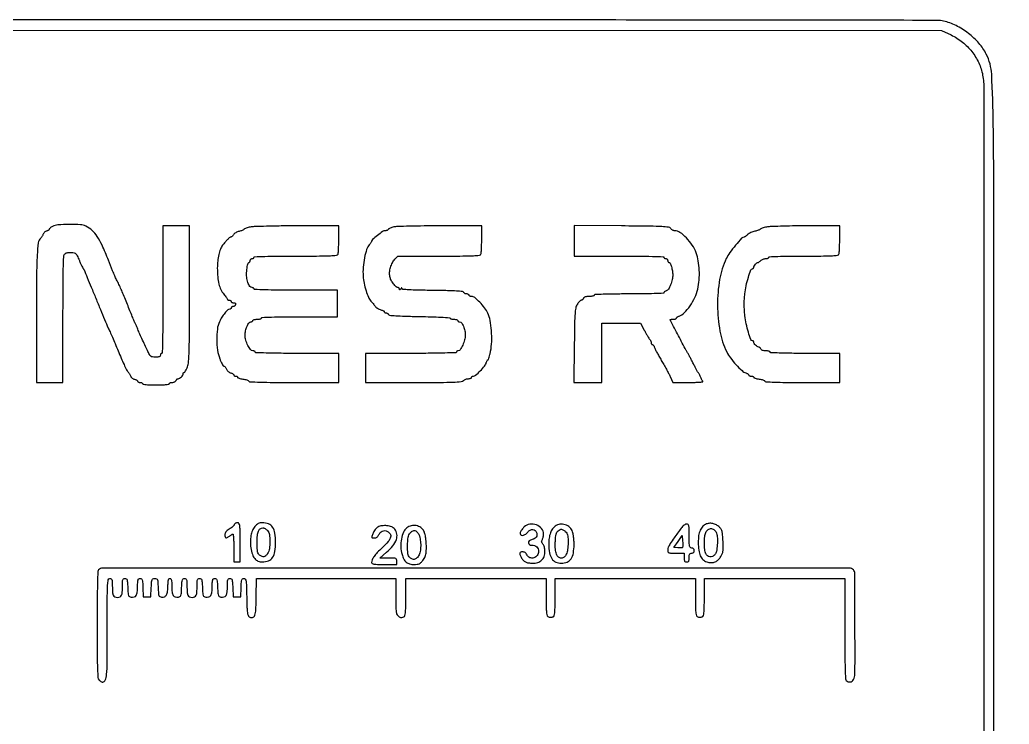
# Model space of a CAD drawing. Extents: x 56 to 1133, y 13 to 780.
# Drawn here: x 1067 to 1133.1, y 732.5 to 779.7 of the extents above; entities that cross this region are included whole.
import ezdxf

# ---------------------------------------------------------------- set-up
doc = ezdxf.new("R2010")
doc.units = 0
doc.header["$MEASUREMENT"] = 0

msp = doc.modelspace()

# ---------------------------------------------------------------- linework, layer by layer
for points in [[(1017.40694, 575.895877, -0.000001), (1070.584681, 576.252606, -0.000002), (1122.697079, 576.601864, -0.000762)], [(949.508039, 401.901185, -0.000001), (949.529232, 360.757398, -0.000095)], [(949.909968, 360.762414, -0.000001), (949.931161, 401.901185, -0.259795)], [(529.032925, 286.436984, -0.000002), (529.83462, 265.012438, -0.000004), (530.769888, 240.009811, -0.000003), (531.839084, 211.4154, 0.000001), (532.991169, 180.601107, 0.000001), (534.178651, 148.843697, 0.000001), (535.23949, 120.47627, 0.000003), (535.941746, 101.701946, 0.000115)], [(1130.14234, 577.288816, 0.000001), (1112.945079, 577.188951, 0.000111)], [(982.119406, 692.959489, 0.000005), (1054.580027, 692.958571, 0.000005), (1127.038215, 692.959144, 0.035582), (1128.2679, 693.046787, 0.062828), (1129.467271, 693.375854, 0.072262), (1130.486125, 693.983184, 0.071483), (1131.298348, 694.861613, 0.059675), (1131.890515, 695.987143), (1132.0749, 696.4695), (1132.096671, 736.043582, 0.000084), (1132.108079, 765.822977, 0.003066), (1132.067756, 772.638781, 0.010209), (1131.957973, 776.019273, 0.104209), (1131.598797, 777.366466, 0.063595), (1131.105674, 778.09468, 0.047595), (1130.39826, 778.758241, 0.047391), (1129.574075, 779.279099, 0.061275), (1128.7332, 779.582697, 0.055786), (1128.344614, 779.62665, 0.000013), (1110.344032, 779.647327, 0.00022), (1087.762707, 779.662731, 0.000072), (1054.539, 779.665964, 0.000045), (1012.645805, 779.660199, 0.000367)], [(709.138363, 517.551959, 0.000072), (709.121796, 442.82444, 0.000019), (709.1172, 324.090018, -0.000009), (709.114218, 161.564965, -0.000147)], [(709.450724, 554.916273, 0.000002), (709.414274, 575.305401, 0.198447)], [(528.70788, 577.073614, 0.000003), (528.686579, 549.005158, 0.000159)], [(1130.319428, 549.297508, 0.000003), (1130.298148, 577.178284, 0.310328)], [(999.895262, 130.411957, -0.000016), (999.889323, 214.686923, -0.00001), (999.8874, 314.7966)], [(977.723738, 697.380759, -0.000011), (977.722823, 736.358283, -0.000011), (977.723684, 775.335814, -0.056695)], [(1016.87865, 778.973761, -0.000057), (1054.7505, 778.970064), (1128.6063, 778.9545), (1129.2408, 778.650181, -0.057257), (1129.999343, 778.17292, -0.057187), (1130.630232, 777.535892, -0.058038), (1131.092754, 776.782111, -0.062558), (1131.355353, 775.960803, -0.046146), (1131.442712, 775.016829, -0.000014), (1131.443689, 736.357733, -0.000014), (1131.442532, 697.691612, -0.046875), (1131.355153, 696.762187, -0.066367), (1131.039835, 695.810558, -0.066602), (1130.486487, 694.976033, -0.066337), (1129.730948, 694.313639, -0.064952), (1128.823079, 693.866547), (1128.2679, 693.6777), (1055.1312, 693.652906, -0.000069), (1021.112034, 693.6461, -0.000238)], [(949.534419, 437.103757, -0.000003), (949.50785, 417.314747, -0.198562)], [(949.93135, 417.399347, -0.000003), (949.904781, 437.177782, -0.000198)]]:
    msp.add_lwpolyline(points, format="xyb")
for points in [[(1069.15365, 765.835411, 0.022271), (1069.064558, 765.781811, 0.029905), (1068.989341, 765.725113, 0.030312), (1068.934844, 765.672656, 0.188139), (1068.921, 765.637165, -0.185727), (1068.909164, 765.606399, -0.058424), (1068.871423, 765.573328, -0.049251), (1068.816828, 765.54319, -0.037569), (1068.752227, 765.520999, 0.067614), (1068.683278, 765.492593, 0.048781), (1068.615658, 765.443979, 0.049158), (1068.559368, 765.38377, 0.07296), (1068.524311, 765.320782, -0.029271), (1068.494156, 765.253391, -0.019477), (1068.452223, 765.179847, -0.019633), (1068.405777, 765.111432, -0.03587), (1068.361958, 765.060182, 0.163236), (1068.20208, 764.733787, 0.01948), (1068.126412, 763.921641, 0.011776), (1068.084586, 762.546081, 0.001712), (1068.075, 759.746136), (1068.075, 755.3934), (1068.9633, 755.3934), (1069.8516, 755.3934), (1069.8516, 759.60723, -0.001063), (1069.856186, 761.764136, -0.005188), (1069.874047, 762.984977, -0.003936), (1069.900812, 763.798781, -0.148738), (1069.960724, 763.970297, -0.085584), (1070.030702, 764.037973, -0.08216), (1070.120267, 764.07948, -0.061928), (1070.239428, 764.097042, -0.026224), (1070.40122, 764.092217, -0.038077), (1070.602857, 764.060015, -0.136459), (1070.715907, 763.997412, -0.088671), (1070.806043, 763.870337, -0.010842), (1070.945232, 763.5573, 0.005495), (1071.030551, 763.359756, 0.00783), (1071.110978, 763.186382, 0.004739), (1071.181962, 763.042923, 0.10746), (1071.210869, 763.0074, -0.124712), (1071.242144, 762.966175, -0.000463), (1071.478437, 762.407211, -0.00238), (1071.74316, 761.770927, -0.001489), (1072.047319, 761.023605, 0.001493), (1072.355216, 760.267119, 0.002168), (1072.631845, 759.601456, 0.001087), (1072.870311, 759.038004, 0.036746), (1072.937021, 758.908605, -0.03369), (1072.999807, 758.788621, -0.002158), (1073.157721, 758.425724, -0.003151), (1073.341461, 757.990911, -0.00234), (1073.539139, 757.5084, 0.0054), (1073.73995, 757.02667, 0.007215), (1073.933184, 756.594173, 0.00523), (1074.103454, 756.237204, 0.071596), (1074.184238, 756.118736, -0.024847), (1074.244767, 756.045657, -0.019417), (1074.30323, 755.960792, -0.019802), (1074.351547, 755.877336, -0.044498), (1074.379764, 755.809897, 0.098516), (1074.412663, 755.750206, 0.052427), (1074.4737, 755.691502, 0.049305), (1074.551355, 755.642532, 0.054601), (1074.634532, 755.611699, -0.035227), (1074.714338, 755.585576, -0.047276), (1074.781762, 755.550368, -0.056003), (1074.828575, 755.51192, -0.19525), (1074.843, 755.476388, 0.194105), (1074.855787, 755.444691, 0.087199), (1074.892702, 755.417778, 0.067056), (1074.947442, 755.399511, 0.047078), (1075.0122, 755.3934, -0.048028), (1075.076954, 755.387166, -0.068025), (1075.131698, 755.368549, -0.088204), (1075.168585, 755.341107, -0.191087), (1075.1814, 755.3088, 0.373418), (1075.212915, 755.272486, 0.011579), (1075.424625, 755.247364, 0.016146), (1075.705706, 755.229728, 0.007593), (1076.0697, 755.2242, 0.007593), (1076.433694, 755.229728, 0.016146), (1076.714775, 755.247364, 0.011579), (1076.926485, 755.272486, 0.373418), (1076.958, 755.3088, -0.219522), (1076.972934, 755.341175, -0.077805), (1077.017469, 755.368549, -0.059158), (1077.082931, 755.387206, -0.039889), (1077.160449, 755.3934, 0.058092), (1077.241491, 755.402848, 0.059009), (1077.317733, 755.430677, 0.065064), (1077.378031, 755.471736, 0.119725), (1077.411594, 755.5203, -0.05935), (1077.437164, 755.568825, -0.059556), (1077.473392, 755.609923, -0.065379), (1077.514291, 755.637829, -0.117582), (1077.553588, 755.6472, 0.14555), (1077.650977, 755.676163, 0.050864), (1077.765829, 755.768998, 0.050856), (1077.859449, 755.882952, 0.14759), (1077.8886, 755.979557, -0.07918), (1077.894118, 756.014182, -0.090912), (1077.910075, 756.043574, -0.100773), (1077.933825, 756.063224, -0.123205), (1077.961706, 756.0702, 0.24363), (1077.997419, 756.088699, 0.021652), (1078.053991, 756.176649, 0.02441), (1078.114873, 756.293736, 0.016471), (1078.173206, 756.432578, 0.073065), (1078.251668, 756.785205, 0.011219), (1078.288119, 757.504505, 0.006238), (1078.307364, 758.728507, 0.000811), (1078.3116, 761.339378), (1078.3116, 765.8838), (1077.4233, 765.8838), (1076.535, 765.8838), (1076.535, 761.6115, -0.001334), (1076.530031, 759.749116, -0.003616), (1076.513431, 758.428425, -0.000722), (1076.491135, 757.379021, -0.407584), (1076.4504, 757.3392, 0.148195), (1076.418137, 757.329423, 0.098894), (1076.390651, 757.301923, 0.082425), (1076.372119, 757.260814, 0.064853), (1076.3658, 757.2123, -0.17478), (1076.344971, 757.154534, -0.129149), (1076.289287, 757.11463, -0.070428), (1076.189817, 757.091938, -0.020919), (1076.033622, 757.0854, -0.033991), (1075.830895, 757.099198, -0.138805), (1075.718893, 757.148111, -0.09859), (1075.629135, 757.25761, -0.012755), (1075.492843, 757.52955, -0.003036), (1075.319529, 757.904463, -0.002189), (1075.130564, 758.324709, -0.002208), (1074.954833, 758.724899, -0.004926), (1074.825511, 759.0312, 0.004906), (1074.786778, 759.122949, 0.003612), (1074.742143, 759.223848, 0.00365), (1074.69854, 759.318668, 0.008133), (1074.663667, 759.390022, -0.01892), (1074.616762, 759.491489, -0.001069), (1074.484233, 759.811135, -0.001639), (1074.328516, 760.192534, -0.001201), (1074.158133, 760.616722, 0.002186), (1073.983675, 761.048596, 0.00262), (1073.81553, 761.453586, 0.00225), (1073.670534, 761.793438, 0.017319), (1073.596415, 761.9499, -0.005636), (1073.434356, 762.272313, -0.011117), (1073.314271, 762.532603, -0.006668), (1073.172696, 762.870579, -0.000936), (1072.891064, 763.57268, 0.010676), (1072.465529, 764.576487, 0.040714), (1072.137535, 765.171644, 0.063239), (1071.802018, 765.5609, 0.063113), (1071.379648, 765.854246, 0.107344), (1071.023975, 765.951576, 0.015427), (1070.265835, 765.968554, 0.015439), (1069.508094, 765.938732, 0.107123)], [(1082.378535, 765.791779, 0.015777), (1082.231555, 765.758097, 0.020624), (1082.099771, 765.71761, 0.018683), (1081.994769, 765.676076, 0.148141), (1081.955535, 765.642477, -0.128089), (1081.919844, 765.609391, -0.024537), (1081.839376, 765.571146, -0.024699), (1081.738475, 765.53486, -0.020543), (1081.628116, 765.50612, 0.042224), (1081.51391, 765.471033, 0.036672), (1081.401439, 765.415899, 0.038395), (1081.306759, 765.350309, 0.082675), (1081.248215, 765.283992, -0.031115), (1081.204019, 765.222143, -0.036797), (1081.154707, 765.169868, -0.03993), (1081.1075, 765.13314, -0.146376), (1081.071601, 765.1224, 0.186265), (1081.004929, 765.09667, 0.013171), (1080.858064, 764.956253, 0.017662), (1080.692616, 764.777289, 0.013903), (1080.525975, 764.5725, 0.070857), (1080.378741, 764.311595, 0.036133), (1080.267274, 763.951326, 0.032067), (1080.19637, 763.522099, 0.024905), (1080.1728, 763.049202, 0.020902), (1080.197792, 762.451623, 0.04058), (1080.276077, 761.980634, 0.050425), (1080.412125, 761.603949, 0.06506), (1080.61267, 761.296035, -0.010467), (1080.703286, 761.185411, -0.014351), (1080.77978, 761.081953, -0.011038), (1080.838399, 760.99362, -0.141096), (1080.849402, 760.95585, 0.190754), (1080.859083, 760.931618, 0.087897), (1080.886819, 760.911038, 0.067879), (1080.92792, 760.897076, 0.048018), (1080.9765, 760.8924, -0.064853), (1081.025014, 760.886081, -0.082425), (1081.066123, 760.867549, -0.098894), (1081.093623, 760.840063, -0.148195), (1081.1034, 760.8078, 0.188615), (1081.116035, 760.775497, 0.089007), (1081.152323, 760.748051, 0.068824), (1081.20621, 760.729438, 0.048824), (1081.269945, 760.7232, -0.051069), (1081.341653, 760.715857, -0.155809), (1081.383771, 760.692119, -0.195231), (1081.39885, 760.652398, -0.086117), (1081.387794, 760.5963, -0.074185), (1081.36037, 760.547788, -0.064359), (1081.318784, 760.506677, -0.06686), (1081.26994, 760.478867, -0.096313), (1081.221249, 760.4694, 0.070083), (1081.176209, 760.463056, 0.085896), (1081.138018, 760.444549, 0.100138), (1081.112484, 760.417061, 0.138107), (1081.1034, 760.3848, -0.121054), (1081.095472, 760.352534, -0.10073), (1081.073127, 760.325051, -0.091612), (1081.039707, 760.306591, -0.080657), (1081.000343, 760.3002, 0.192264), (1080.865611, 760.246403, 0.032683), (1080.674303, 760.039255, 0.03311), (1080.479143, 759.762466, 0.030296), (1080.315763, 759.4542, 0.075814), (1080.174463, 758.954253, 0.033095), (1080.134436, 758.264202, 0.033006), (1080.187287, 757.553375, 0.056868), (1080.336118, 756.97965, 0.013457), (1080.413691, 756.793241, 0.02041), (1080.491954, 756.636095, 0.015947), (1080.563541, 756.515242, 0.256441), (1080.603692, 756.4932, -0.175951), (1080.64084, 756.47971, -0.042793), (1080.687865, 756.432983, -0.038678), (1080.735775, 756.366683, -0.030232), (1080.777428, 756.288207, 0.062056), (1080.827974, 756.206038, 0.045173), (1080.902403, 756.12862, 0.045773), (1080.987957, 756.067114, 0.071604), (1081.071715, 756.032795, -0.036565), (1081.148613, 756.007397, -0.048568), (1081.21359, 755.972809, -0.057709), (1081.25858, 755.934798, -0.190763), (1081.2726, 755.899388, 0.150892), (1081.282374, 755.867739, 0.098464), (1081.309877, 755.840778, 0.081496), (1081.350982, 755.822593, 0.063559), (1081.3995, 755.8164, -0.055946), (1081.448041, 755.810952, -0.075442), (1081.489123, 755.794821, -0.094745), (1081.516672, 755.770965, -0.16862), (1081.5264, 755.742939, 0.28924), (1081.546168, 755.711626, 0.029333), (1081.631483, 755.676963, 0.02954), (1081.74704, 755.645204, 0.018956), (1081.884131, 755.621497, -0.02203), (1082.023325, 755.596543, -0.030152), (1082.145596, 755.561155, -0.03054), (1082.239085, 755.52129, -0.198786), (1082.271881, 755.483457, 0.312436), (1082.331355, 755.438862, 0.001998), (1083.026437, 755.415398, 0.005603), (1083.944741, 755.398366, 0.001835), (1085.29815, 755.3934), (1088.2944, 755.3934), (1088.2944, 756.3663), (1088.2944, 757.3392), (1085.5026, 757.3392, -0.002092), (1084.295973, 757.344248, -0.005482), (1083.4299, 757.360991, -0.001614), (1082.749344, 757.383812, -0.403491), (1082.7108, 757.4238, 0.183982), (1082.6985, 757.456095, 0.090461), (1082.663314, 757.483549, 0.070333), (1082.611004, 757.502154, 0.050362), (1082.549147, 757.5084, -0.235006), (1082.387051, 757.589041, -0.04738), (1082.212931, 757.87124, -0.047042), (1082.078835, 758.223082, -0.067632), (1082.034, 758.553028, -0.051974), (1082.065496, 758.855209, -0.047017), (1082.158859, 759.15525, -0.049828), (1082.284123, 759.387178, -0.248964), (1082.410383, 759.4542, 0.062619), (1082.460555, 759.460508, 0.080804), (1082.503055, 759.479051, 0.098118), (1082.531497, 759.506536, 0.152903), (1082.5416, 759.5388, -0.277684), (1082.561235, 759.57143, -0.052312), (1082.628579, 759.598549, -0.042582), (1082.724242, 759.617263, -0.027026), (1082.8377, 759.6234, 0.027026), (1082.951158, 759.629537, 0.042582), (1083.046821, 759.648251, 0.052312), (1083.114165, 759.67537, 0.277684), (1083.1338, 759.708, -0.402248), (1083.171982, 759.747781, -0.001926), (1083.78945, 759.770745, -0.006014), (1084.577577, 759.78753, -0.002317), (1085.6718, 759.7926), (1088.2098, 759.7926), (1088.2098, 760.6809), (1088.2098, 761.5692), (1085.418, 761.5692, -0.002092), (1084.211373, 761.574248, -0.005482), (1083.3453, 761.590991, -0.001614), (1082.664744, 761.613812, -0.403491), (1082.6262, 761.6538, 0.133251), (1082.617447, 761.686062, 0.100514), (1082.592836, 761.713549, 0.087554), (1082.556023, 761.732043, 0.072849), (1082.512622, 761.7384, -0.241463), (1082.350299, 761.821643, -0.073334), (1082.219493, 762.074948, -0.057493), (1082.140827, 762.434475, -0.043217), (1082.135085, 762.839644, -0.015999), (1082.157334, 763.052393, -0.025219), (1082.191391, 763.23276, -0.023711), (1082.231583, 763.370218, -0.233396), (1082.273227, 763.411442, 0.098489), (1082.311134, 763.433051, 0.070361), (1082.343268, 763.469995, 0.067641), (1082.364973, 763.516065, 0.076454), (1082.3724, 763.56435, -0.105033), (1082.382113, 763.61008, -0.099164), (1082.409677, 763.648994, -0.096425), (1082.450859, 763.675077, -0.09335), (1082.4993, 763.6842, 0.064853), (1082.547814, 763.690519, 0.082425), (1082.588923, 763.709051, 0.098894), (1082.616423, 763.736537, 0.148195), (1082.6262, 763.7688, -0.403451), (1082.664733, 763.808781, -0.001623), (1083.343037, 763.831607, -0.005499), (1084.206331, 763.848352, -0.002099), (1085.408949, 763.8534, 0.001221), (1087.015728, 763.857325, 0.010575), (1087.731277, 763.875957, 0.016131), (1088.141343, 763.908603, 0.280176), (1088.243049, 763.987219, 0.073925), (1088.263328, 764.078408, 0.005177), (1088.279316, 764.340635, 0.007245), (1088.290656, 764.655072, 0.00539), (1088.2944, 765.002419), (1088.2944, 765.8838), (1085.52375, 765.874531, 0.002416), (1084.435143, 765.865629, 0.003324), (1083.45695, 765.846399, 0.002129), (1082.635662, 765.82129, 0.039746)], [(1091.977982, 765.799917, 0.023815), (1091.847421, 765.76829, 0.031268), (1091.732139, 765.726497, 0.032341), (1091.644133, 765.681241, 0.179238), (1091.611382, 765.640446, -0.145279), (1091.585916, 765.604033, -0.064026), (1091.535151, 765.57332, -0.055664), (1091.468844, 765.552445, -0.048484), (1091.396362, 765.5454, 0.152504), (1091.225427, 765.492022, 0.015816), (1090.88262, 765.238391, 0.013656), (1090.552799, 764.962878, 0.21512), (1090.494, 764.832536, -0.135995), (1090.485435, 764.801627, -0.017658), (1090.447788, 764.743658, -0.019517), (1090.396925, 764.676795, -0.015171), (1090.336684, 764.608066, 0.111586), (1090.158772, 764.302863, 0.027809), (1090.015011, 763.73965, 0.028633), (1089.926805, 763.100131, 0.037078), (1089.923438, 762.508172, 0.033058), (1089.987582, 762.034239, 0.0262), (1090.116993, 761.53371, 0.025987), (1090.280649, 761.095413, 0.088812), (1090.448426, 760.842916, -0.016434), (1090.493101, 760.793073, -0.004663), (1090.559264, 760.712676, -0.004692), (1090.632331, 760.620426, -0.004949), (1090.702351, 760.528434, 0.048248), (1090.783203, 760.439373, 0.03451), (1090.88889, 760.355941, 0.035047), (1091.001821, 760.289894, 0.060808), (1091.104201, 760.253946, -0.029642), (1091.194502, 760.228422, -0.042034), (1091.270734, 760.194493, -0.048878), (1091.324393, 760.157747, -0.221695), (1091.34, 760.124278, 0.151794), (1091.349229, 760.094578, 0.098312), (1091.375206, 760.069277, 0.081185), (1091.414026, 760.052209, 0.063134), (1091.45985, 760.0464, -0.078046), (1091.50819, 760.038808, -0.068007), (1091.554418, 760.016628, -0.070306), (1091.591595, 759.983787, -0.096578), (1091.613484, 759.945048, 0.297426), (1091.679899, 759.892337, 0.006673), (1092.104993, 759.858545, 0.009541), (1092.717414, 759.829802, 0.002547), (1093.693234, 759.807625, -0.003392), (1094.477747, 759.78847, -0.005647), (1095.138198, 759.76039, -0.00128), (1095.71031, 759.728121, -0.397064), (1095.7392, 759.697478, 0.274639), (1095.756164, 759.668922, 0.053724), (1095.813754, 759.64516, 0.043412), (1095.895753, 759.628776, 0.027619), (1095.993, 759.6234, -0.031626), (1096.090227, 759.617244, -0.048861), (1096.172246, 759.598549, -0.06271), (1096.229071, 759.571309, -0.254951), (1096.2468, 759.5388, 0.152903), (1096.256903, 759.506536, 0.098118), (1096.285345, 759.479051, 0.080804), (1096.327845, 759.460508, 0.062619), (1096.378017, 759.4542, -0.248964), (1096.504277, 759.387178, -0.049828), (1096.629541, 759.15525, -0.047017), (1096.722904, 758.855209, -0.051974), (1096.7544, 758.553028, -0.069096), (1096.71201, 758.247747, -0.037294), (1096.581421, 757.89055, -0.032907), (1096.417555, 757.583954, -0.259117), (1096.281553, 757.5084, 0.069157), (1096.235936, 757.50206, 0.085314), (1096.19726, 757.483549, 0.099972), (1096.1714, 757.456061, 0.139803), (1096.1622, 757.4238, -0.404506), (1096.123351, 757.383637, -0.001371), (1095.37965, 757.360937, -0.005036), (1094.435635, 757.344229, -0.001906), (1093.1166, 757.3392), (1090.071, 757.3392), (1090.071, 756.3663), (1090.071, 755.3934), (1093.291843, 755.3934, 0.001179), (1095.083875, 755.397627, 0.008293), (1095.956395, 755.416217, 0.01082), (1096.482348, 755.447562, 0.1779), (1096.639586, 755.5203, -0.066186), (1096.703121, 755.568923, -0.039096), (1096.789562, 755.609923, -0.038434), (1096.883972, 755.637881, -0.052818), (1096.971943, 755.6472, 0.039287), (1097.050616, 755.653391, 0.058452), (1097.117047, 755.672051, 0.076865), (1097.162287, 755.699418, 0.22187), (1097.1774, 755.7318, -0.103343), (1097.184144, 755.764082, -0.098858), (1097.2033, 755.791549, -0.096874), (1097.231916, 755.809955, -0.094894), (1097.265571, 755.8164, 0.176438), (1097.448741, 755.883113, 0.022691), (1097.761221, 756.1707, 0.025705), (1098.047497, 756.490537, 0.108619), (1098.161556, 756.719429, -0.029583), (1098.185283, 756.794781, -0.04142), (1098.215779, 756.858399, -0.047712), (1098.248128, 756.903222, -0.215836), (1098.276792, 756.9162, 0.317431), (1098.306964, 756.937501, 0.011094), (1098.354413, 757.081105, 0.016997), (1098.40321, 757.262384, 0.010616), (1098.448566, 757.477578, 0.037879), (1098.520682, 758.12595, 0.026403), (1098.507613, 758.862329, 0.026573), (1098.422211, 759.549358, 0.067422), (1098.268428, 760.027056, 0.051137), (1098.049119, 760.386148, 0.031255), (1097.724068, 760.762074, 0.027736), (1097.387729, 761.06912, 0.172801), (1097.171358, 761.1462, -0.049878), (1097.108923, 761.152444, -0.069864), (1097.056128, 761.171051, -0.090017), (1097.020604, 761.198502, -0.185418), (1097.0082, 761.2308, 0.184457), (1096.995866, 761.263096, 0.090315), (1096.960568, 761.290549, 0.070178), (1096.908098, 761.309155, 0.050201), (1096.84605, 761.3154, -0.060778), (1096.781429, 761.323284, -0.062376), (1096.721203, 761.346464, -0.068977), (1096.67422, 761.3807, -0.12117), (1096.648737, 761.42115, 0.296461), (1096.578348, 761.477304, 0.008494), (1096.177191, 761.509456, 0.01025), (1095.577043, 761.534971, 0.002389), (1094.568987, 761.552324, -0.0024), (1093.575686, 761.569443, -0.009979), (1092.977043, 761.594595, -0.007472), (1092.572498, 761.625762, -0.383899), (1092.523105, 761.679224, 0.096507), (1092.516479, 761.711059, 0.384819), (1092.499938, 761.718816, 0.150038), (1092.474316, 761.70151, 0.026292), (1092.4398, 761.6538, -0.021149), (1092.402556, 761.601191, -0.167501), (1092.377969, 761.585062, -0.405416), (1092.362135, 761.594164, -0.066727), (1092.356495, 761.63265, 0.082233), (1092.349298, 761.673039, 0.09133), (1092.329543, 761.707336, 0.099294), (1092.300472, 761.730278, 0.118085), (1092.26656, 761.7384, -0.193555), (1092.126635, 761.794675, -0.040279), (1091.947447, 761.996719, -0.041917), (1091.79086, 762.245803, -0.073127), (1091.711655, 762.475963, -0.068884), (1091.697637, 762.768412, -0.048438), (1091.758787, 763.092562, -0.04836), (1091.881371, 763.399562, -0.06782), (1092.05074, 763.640874), (1092.247702, 763.8534), (1094.9996, 763.8534, 0.001237), (1096.587937, 763.85733, 0.010688), (1097.295959, 763.875973, 0.016415), (1097.701437, 763.908696, 0.27973), (1097.802849, 763.987219, 0.073925), (1097.823128, 764.078408, 0.005177), (1097.839116, 764.340635, 0.007245), (1097.850456, 764.655072, 0.00539), (1097.8542, 765.002419), (1097.8542, 765.8838), (1095.08355, 765.874071, 0.002119), (1093.99777, 765.865657, 0.002972), (1093.028396, 765.848275, 0.001768), (1092.212163, 765.825898, 0.039795)], [(1104.03, 764.874152), (1104.03, 763.8534), (1107.0333, 763.8534, -0.001935), (1108.3336, 763.848368, -0.005106), (1109.264625, 763.831654, -0.001408), (1109.997799, 763.808935, -0.40435), (1110.0366, 763.7688, 0.148195), (1110.046377, 763.736537, 0.098894), (1110.073877, 763.709051, 0.082425), (1110.114986, 763.690519, 0.064853), (1110.1635, 763.6842, -0.099038), (1110.21193, 763.674512, -0.097945), (1110.253123, 763.646923, -0.097945), (1110.280712, 763.60573, -0.099038), (1110.2904, 763.5573, 0.058227), (1110.296071, 763.508766, 0.077364), (1110.31282, 763.467677, 0.096091), (1110.33761, 763.440147, 0.16295), (1110.366724, 763.4304, -0.294404), (1110.450823, 763.376182, -0.030331), (1110.539162, 763.144927, -0.034428), (1110.606329, 762.864913, -0.041671), (1110.6288, 762.595754, -0.055913), (1110.592615, 762.273182, -0.040239), (1110.484101, 761.927119, -0.039364), (1110.33951, 761.637452, -0.182435), (1110.195199, 761.523535, 0.042357), (1110.134511, 761.498448, 0.051816), (1110.083188, 761.464808, 0.060501), (1110.047922, 761.428161, 0.162752), (1110.0366, 761.394299, -0.402603), (1110.003465, 761.359818, -0.001475), (1109.391799, 761.337267, -0.005697), (1108.653063, 761.320639, -0.002778), (1107.7101, 761.3154, 0.002545), (1106.709542, 761.310307, 0.006542), (1105.986375, 761.293481, 0.00226), (1105.421423, 761.270379, 0.400981), (1105.3836, 761.2308, -0.296883), (1105.362269, 761.198042, -0.043345), (1105.283415, 761.171051, -0.037396), (1105.173251, 761.152324, -0.023412), (1105.042545, 761.1462, 0.02532), (1104.89063, 761.138502, 0.053428), (1104.775304, 761.114161, 0.074685), (1104.695694, 761.074335, 0.148946), (1104.652794, 761.0193, -0.063218), (1104.626746, 760.970779, -0.061095), (1104.589142, 760.929677, -0.066135), (1104.546202, 760.901807, -0.111363), (1104.504489, 760.8924, 0.169258), (1104.45559, 760.875359, 0.032876), (1104.385293, 760.811633, 0.031579), (1104.309559, 760.722721, 0.024617), (1104.23859, 760.61745, 0.086815), (1104.143454, 760.37271, 0.031863), (1104.093771, 760.003731, 0.013392), (1104.065912, 759.3616, 0.001428), (1104.045419, 757.86795), (1104.018539, 755.3934), (1104.954869, 755.3934), (1105.8912, 755.3934), (1105.8912, 757.3815), (1105.8912, 759.3696), (1107.184317, 759.3696), (1108.477435, 759.3696), (1108.728267, 758.886081, 0.006853), (1108.832055, 758.692551, 0.007888), (1108.936482, 758.510896, 0.007182), (1109.029468, 758.359867, 0.04465), (1109.08485, 758.287838, -0.045364), (1109.125328, 758.235037, -0.035378), (1109.159536, 758.171313, -0.036404), (1109.183009, 758.106839, -0.069205), (1109.1906, 758.052257, 0.063443), (1109.196487, 758.006049, 0.081411), (1109.213777, 757.966902, 0.098423), (1109.23941, 757.940708, 0.151137), (1109.269499, 757.9314, -0.184749), (1109.30385, 757.918259, -0.054154), (1109.342271, 757.875485, -0.046393), (1109.378422, 757.813913, -0.035574), (1109.406439, 757.74105, 0.041898), (1109.450655, 757.630255, 0.005684), (1109.565004, 757.407805, 0.006515), (1109.707228, 757.146982, 0.005453), (1109.864731, 756.8739, -0.004558), (1110.03186, 756.585321, -0.00388), (1110.20306, 756.277867, -0.003911), (1110.354519, 755.995606, -0.011028), (1110.454437, 755.79525), (1110.643894, 755.3934), (1111.658597, 755.3934, 0.005869), (1112.045579, 755.397943, 0.010233), (1112.36615, 755.412038, 0.004636), (1112.627883, 755.431357, 0.527374), (1112.642385, 755.45685, -0.000673), (1112.623763, 755.495202, -0.00009), (1112.584578, 755.576215, -0.000104), (1112.538162, 755.672275, -0.000087), (1112.489007, 755.7741, 0.007436), (1112.438767, 755.874382, 0.009318), (1112.389085, 755.965772, 0.007773), (1112.34498, 756.04068, 0.069277), (1112.320814, 756.0702, -0.081158), (1112.293596, 756.105098, -0.002258), (1112.202204, 756.274033, -0.004579), (1112.097157, 756.474717, -0.003122), (1111.981251, 756.7047, 0.002818), (1111.864005, 756.937693, 0.003763), (1111.75479, 757.147792, 0.002648), (1111.661049, 757.32261, 0.038453), (1111.622938, 757.3815, -0.041573), (1111.520026, 757.542718, -0.000647), (1111.009546, 758.514354, -0.000248), (1110.477892, 759.530705, -0.117825), (1110.459861, 759.60225, -0.378103), (1110.467113, 759.610677, -0.009344), (1110.521805, 759.617187, -0.015567), (1110.590026, 759.621879, -0.009382), (1110.6711, 759.6234, 0.035492), (1110.752105, 759.629157, 0.053839), (1110.820472, 759.646577, 0.070365), (1110.867372, 759.67205, 0.237506), (1110.8826, 759.702299, -0.178039), (1110.895226, 759.736632, -0.055319), (1110.93589, 759.774935, -0.047425), (1110.994577, 759.810932, -0.037038), (1111.064014, 759.838776, 0.125955), (1111.403688, 760.050753, 0.039824), (1111.783791, 760.518225, 0.039494), (1112.112589, 761.087027, 0.055922), (1112.303821, 761.639104, 0.036547), (1112.39519, 762.249188, 0.030005), (1112.405476, 762.908138, 0.030747), (1112.338309, 763.540257, 0.048203), (1112.195963, 764.067561, 0.056802), (1111.931157, 764.584406, 0.045407), (1111.538503, 765.072247, 0.04711), (1111.114524, 765.435332, 0.154726), (1110.767352, 765.5454, -0.077014), (1110.697322, 765.556251, -0.048419), (1110.621021, 765.58889, -0.047427), (1110.550349, 765.6368, -0.062388), (1110.496974, 765.69345, 0.205402), (1110.346837, 765.782348, 0.019083), (1109.908056, 765.822505, 0.010183), (1109.118237, 765.848374, 0.000994), (1107.209397, 765.868202), (1104.03, 765.894904)], [(1116.895335, 765.791779, 0.015403), (1116.748354, 765.758212, 0.02017), (1116.616571, 765.718072, 0.018129), (1116.511424, 765.677017, 0.147112), (1116.472335, 765.644051, -0.13719), (1116.435708, 765.611922, -0.023272), (1116.34929, 765.575296, -0.023906), (1116.240813, 765.540962, -0.019266), (1116.121472, 765.51425, 0.036463), (1115.992463, 765.48068, 0.026593), (1115.854865, 765.425621, 0.027066), (1115.729379, 765.359022, 0.052042), (1115.63856, 765.290547, -0.013142), (1115.565687, 765.226149, -0.017494), (1115.496007, 765.171793, -0.014852), (1115.436033, 765.130957, -0.142983), (1115.40672, 765.1224, 0.210945), (1115.235451, 765.046778, 0.010844), (1114.827968, 764.579851, 0.017954), (1114.44146, 764.081769, 0.044271), (1114.205549, 763.6842, 0.070385), (1113.763517, 762.28754, 0.043083), (1113.62543, 760.56224, 0.043033), (1113.785222, 758.835169, 0.069222), (1114.244595, 757.432531, 0.048207), (1114.486857, 757.038332, 0.023403), (1114.865555, 756.583396, 0.020909), (1115.262159, 756.184735, 0.110153), (1115.527316, 756.030529, -0.037858), (1115.595245, 756.00316, -0.048138), (1115.652664, 755.967569, -0.056207), (1115.692391, 755.929553, -0.175549), (1115.7048, 755.895299, 0.202082), (1115.717505, 755.865148, 0.08442), (1115.754502, 755.839577, 0.064527), (1115.809232, 755.822199, 0.044675), (1115.874, 755.8164, -0.041494), (1115.938781, 755.811015, -0.061008), (1115.993497, 755.794821, -0.08019), (1116.030634, 755.771036, -0.213434), (1116.0432, 755.742939, 0.28924), (1116.062968, 755.711626, 0.029333), (1116.148283, 755.676963, 0.02954), (1116.26384, 755.645204, 0.018956), (1116.400931, 755.621497, -0.02203), (1116.540125, 755.596543, -0.030152), (1116.662396, 755.561155, -0.03054), (1116.755885, 755.52129, -0.198786), (1116.788681, 755.483457, 0.30994), (1116.846867, 755.439413, 0.002775), (1117.42397, 755.41557, 0.006684), (1118.189976, 755.39843, 0.002251), (1119.30735, 755.3934), (1121.796, 755.3934), (1121.796, 756.3663), (1121.796, 757.3392), (1119.4695, 757.3392, -0.002545), (1118.468942, 757.344293, -0.006542), (1117.745775, 757.361119, -0.00226), (1117.180823, 757.384221, -0.400981), (1117.143, 757.4238, 0.27324), (1117.123745, 757.456403, 0.054371), (1117.058679, 757.483549, 0.043794), (1116.965936, 757.50226, 0.027893), (1116.855951, 757.5084, -0.034405), (1116.733658, 757.516825, -0.056009), (1116.632929, 757.542488, -0.071188), (1116.559783, 757.582782, -0.140603), (1116.520206, 757.6353, 0.05935), (1116.494636, 757.683825, 0.059556), (1116.458408, 757.724923, 0.065379), (1116.417509, 757.752829, 0.117582), (1116.378212, 757.7622, -0.14555), (1116.280823, 757.791163, -0.050864), (1116.165971, 757.883998, -0.050856), (1116.072351, 757.997952, -0.14759), (1116.0432, 758.094557, 0.078899), (1116.037702, 758.129182, 0.090776), (1116.021798, 758.158574, 0.100777), (1115.998128, 758.178223, 0.123622), (1115.970341, 758.1852, -0.31367), (1115.854486, 758.265812, -0.013973), (1115.689135, 758.75324, -0.021841), (1115.542395, 759.315168, -0.024744), (1115.452394, 759.864896, -0.014396), (1115.422047, 760.225277, -0.0135), (1115.41162, 760.594628, -0.013566), (1115.42114, 760.962046, -0.014953), (1115.450615, 761.316619, -0.024848), (1115.540611, 761.865459, -0.021312), (1115.688193, 762.432002, -0.013262), (1115.854568, 762.927455, -0.314906), (1115.968915, 763.0074, 0.121256), (1115.997247, 763.014373, 0.100735), (1116.021379, 763.034026, 0.091546), (1116.037588, 763.063421, 0.080516), (1116.0432, 763.098043, -0.145648), (1116.068876, 763.184316, -0.037328), (1116.15831, 763.301195, -0.036399), (1116.262825, 763.402593, -0.176163), (1116.3393, 763.4304, 0.129855), (1116.368003, 763.437982, 0.023553), (1116.414987, 763.467677, 0.023967), (1116.468013, 763.508716, 0.019709), (1116.520586, 763.5573, -0.066186), (1116.584121, 763.605923, -0.039096), (1116.670562, 763.646923, -0.038434), (1116.764972, 763.674881, -0.052818), (1116.852943, 763.6842, 0.039287), (1116.931616, 763.690391, 0.058452), (1116.998047, 763.709051, 0.076865), (1117.043287, 763.736418, 0.22187), (1117.0584, 763.7688, -0.400921), (1117.096206, 763.80837, -0.002276), (1117.658912, 763.831478, -0.006567), (1118.379299, 763.848306, -0.002556), (1119.375849, 763.8534, 0.001514), (1120.704522, 763.857424, 0.012594), (1121.306525, 763.87624, 0.021292), (1121.647975, 763.910158, 0.272134), (1121.744649, 763.987219, 0.073925), (1121.764928, 764.078408, 0.005177), (1121.780916, 764.340635, 0.007245), (1121.792256, 764.655072, 0.00539), (1121.796, 765.002419), (1121.796, 765.8838), (1119.53295, 765.874531, 0.002936), (1118.638864, 765.865619, 0.003881), (1117.824643, 765.846399, 0.002805), (1117.143086, 765.821188, 0.037802)], [(1081.303851, 745.877612, -0.094052), (1081.266875, 745.817836, -0.023781), (1081.185409, 745.736966, -0.02341), (1081.081763, 745.65188, -0.021749), (1080.968106, 745.574612, 0.032139), (1080.83842, 745.482452, 0.061003), (1080.749672, 745.39035, 0.075638), (1080.698152, 745.294688, 0.085967), (1080.6804, 745.1922, 0.050576), (1080.69472, 745.050992, 0.28424), (1080.744511, 744.998184, 0.201766), (1080.829885, 745.009977, 0.028035), (1080.98148, 745.111809, -0.016032), (1081.049006, 745.159559, -0.018737), (1081.116099, 745.200323, -0.017988), (1081.174782, 745.230319, -0.098864), (1081.20915, 745.238709, -0.401403), (1081.234675, 745.216275, -0.00451), (1081.253962, 744.967246, -0.010676), (1081.26804, 744.66744, -0.006393), (1081.2726, 744.3108), (1081.2726, 743.3802), (1081.4841, 743.3802), (1081.6956, 743.3802), (1081.6956, 744.6915, 0.002094), (1081.692105, 745.526168, 0.030495), (1081.671678, 745.82027, 0.120829), (1081.620229, 745.9526, 0.244583), (1081.523745, 746.0028, 0.067131), (1081.454455, 745.993455, 0.062438), (1081.388261, 745.966026, 0.066609), (1081.335, 745.925489, 0.105589)], [(1082.681144, 745.748598, 0.078163), (1082.52235, 745.485778, 0.050223), (1082.421266, 745.143451, 0.045468), (1082.383369, 744.749464, 0.038483), (1082.413444, 744.33195, 0.038646), (1082.514449, 743.892844, 0.095181), (1082.670407, 743.602646, 0.125556), (1082.89198, 743.438341, 0.097371), (1083.187705, 743.3802, 0.096411), (1083.596246, 743.459715, 0.149691), (1083.872973, 743.684241, 0.110511), (1084.028624, 744.083341, 0.039258), (1084.073718, 744.697809, 0.038232), (1084.023621, 745.310025, 0.10984), (1083.867616, 745.704181, 0.149631), (1083.593728, 745.924788, 0.09554), (1083.189182, 746.0028, 0.044474), (1083.036245, 745.98917, 0.071662), (1082.912342, 745.947992, 0.067289), (1082.799851, 745.871311, 0.034664)], [(1090.904823, 745.710091, 0.059525), (1090.812328, 745.642239, 0.035505), (1090.719364, 745.542048, 0.035102), (1090.639773, 745.427401, 0.050352), (1090.587573, 745.315375, 0.004763), (1090.508621, 745.081756, 0.152805), (1090.507841, 745.022277, 0.309616), (1090.543732, 744.993245, 0.019909), (1090.685439, 744.9876, 0.077208), (1090.768664, 745.000528, 0.070142), (1090.847081, 745.038241, 0.068934), (1090.913175, 745.096913, 0.070098), (1090.960389, 745.17103, -0.065593), (1091.070532, 745.347404, -0.117024), (1091.206127, 745.450181, -0.12684), (1091.365404, 745.476418, -0.084816), (1091.54493, 745.428987, -0.149894), (1091.733234, 745.262125, -0.212235), (1091.761838, 745.043097, -0.105109), (1091.602646, 744.750204, -0.026366), (1091.225987, 744.353924, 0.011545), (1090.872471, 744.0034, 0.034924), (1090.655028, 743.743527, 0.052992), (1090.533756, 743.532228, 0.104162), (1090.494, 743.343462, 0.273049), (1090.534303, 743.275163, 0.087542), (1090.65023, 743.235462, 0.033908), (1090.876934, 743.215569, 0.004933), (1091.34, 743.211), (1092.186, 743.211), (1092.186, 743.4225, 0.080813), (1092.166152, 743.544503, 0.226342), (1092.107539, 743.605224, 0.082752), (1091.978636, 743.630382, 0.006003), (1091.61495, 743.636064), (1091.0439, 743.638127), (1091.491236, 744.027125, 0.041745), (1091.915083, 744.462836, 0.088056), (1092.145589, 744.87252, 0.121901), (1092.180917, 745.246308, 0.133863), (1092.034612, 745.578812, 0.132469), (1091.832665, 745.725046, 0.061991), (1091.51664, 745.802216, 0.060414), (1091.177854, 745.800522, 0.097385)], [(1092.842505, 745.666594, 0.126999), (1092.623362, 745.379301, 0.055656), (1092.486456, 744.916796, 0.052027), (1092.447788, 744.385357, 0.059982), (1092.524263, 743.883255, 0.052595), (1092.645189, 743.577002, 0.09795), (1092.811608, 743.369699, 0.10592), (1093.034604, 743.251319, 0.069355), (1093.323875, 743.211, 0.027689), (1093.52741, 743.22228, 0.07651), (1093.665616, 743.259557, 0.080689), (1093.781994, 743.33534, 0.033277), (1093.91278, 743.471291, 0.039422), (1094.005665, 743.601206, 0.038679), (1094.077678, 743.744897, 0.039549), (1094.125331, 743.894585, 0.046156), (1094.145687, 744.042341, 0.016876), (1094.150453, 744.479162, 0.021836), (1094.123819, 744.879042, 0.024035), (1094.070562, 745.212811, 0.06743), (1093.991591, 745.435384, 0.118326), (1093.781921, 745.678749, 0.106783), (1093.476776, 745.811854, 0.105258), (1093.140178, 745.808089, 0.11186)], [(1100.699854, 745.72785, 0.031553), (1100.615671, 745.641013, 0.025027), (1100.535871, 745.5375, 0.02566), (1100.471422, 745.433644, 0.055958), (1100.435636, 745.34715, 0.205214), (1100.452893, 745.209047, 0.283849), (1100.560371, 745.151923, 0.132652), (1100.744978, 745.214823, 0.06717), (1100.929965, 745.37914, -0.093057), (1101.100177, 745.515341, -0.148653), (1101.281522, 745.550994, -0.167934), (1101.436634, 745.479145, -0.124873), (1101.536962, 745.317613, -0.114683), (1101.548529, 745.171431, -0.126616), (1101.493202, 745.041042, -0.105794), (1101.37135, 744.936981, -0.062606), (1101.19243, 744.867389, 0.118451), (1101.035871, 744.785542, 0.218912), (1100.978215, 744.657215, 0.256228), (1101.040716, 744.54559, 0.140592), (1101.19564, 744.50115, -0.076133), (1101.383457, 744.472385, -0.103725), (1101.532513, 744.388881, -0.112313), (1101.627544, 744.258472, -0.101863), (1101.6612, 744.094984, -0.159492), (1101.572263, 743.823263, -0.158147), (1101.339599, 743.65559, -0.176046), (1101.071773, 743.665707, -0.19154), (1100.884407, 743.8455, 0.054989), (1100.830208, 743.936454, 0.075236), (1100.762089, 744.002951, 0.080694), (1100.681363, 744.04316, 0.075412), (1100.59012, 744.057, 0.076459), (1100.460572, 744.037073, 0.255206), (1100.402962, 743.977161, 0.160315), (1100.408461, 743.871224, 0.029909), (1100.490619, 743.691888, 0.057596), (1100.620043, 743.504506, 0.093246), (1100.771958, 743.385302, 0.082075), (1100.971057, 743.320297, 0.036243), (1101.247814, 743.298291, 0.076156), (1101.597429, 743.349388, 0.114598), (1101.862856, 743.503251, 0.118903), (1102.026969, 743.75344, 0.086177), (1102.0842, 744.083025, 0.033719), (1102.074512, 744.226516, 0.032998), (1102.04562, 744.368466, 0.03507), (1102.002764, 744.490829, 0.082328), (1101.950557, 744.572051, -0.045719), (1101.889653, 744.653139, -0.105568), (1101.864192, 744.724558, -0.107628), (1101.870356, 744.799256, -0.048697), (1101.908257, 744.890401, 0.039496), (1101.943074, 744.969974, 0.024059), (1101.971978, 745.06849, 0.024038), (1101.991332, 745.169556, 0.038738), (1101.996909, 745.256988, 0.174268), (1101.862338, 745.615811, 0.130405), (1101.512909, 745.858775, 0.123555), (1101.073249, 745.903939, 0.149685)], [(1102.770887, 745.780243, 0.092286), (1102.585347, 745.591081, 0.062477), (1102.44907, 745.320721, 0.052184), (1102.365515, 744.976037, 0.0334), (1102.338, 744.5646, 0.042951), (1102.38713, 743.993717, 0.104454), (1102.54305, 743.603174, 0.139867), (1102.809095, 743.376867, 0.10714), (1103.184, 743.2956, 0.101001), (1103.565295, 743.373416, 0.144487), (1103.829957, 743.591686, 0.107686), (1103.98254, 743.974112, 0.041295), (1104.03, 744.547774, 0.014158), (1104.023111, 744.791007, 0.013224), (1104.002454, 745.039084, 0.01333), (1103.972414, 745.258317, 0.043175), (1103.936228, 745.400546, 0.122676), (1103.749343, 745.686066, 0.108453), (1103.442169, 745.866474, 0.108721), (1103.088325, 745.901401, 0.123829)], [(1111.195268, 745.64325, 0.003341), (1110.716654, 744.987614, 0.01694), (1110.464931, 744.611674, 0.029501), (1110.32911, 744.361367, 0.109983), (1110.2904, 744.187512, 0.07452), (1110.309095, 744.062773, 0.228976), (1110.365617, 744.001824, 0.087137), (1110.489561, 743.976822, 0.006303), (1110.8403, 743.9724), (1111.3902, 743.9724), (1111.3902, 743.6763, 0.022514), (1111.397153, 743.521966, 0.10769), (1111.423436, 743.438362, 0.177212), (1111.474592, 743.395199, 0.087745), (1111.5594, 743.3802, 0.087745), (1111.644208, 743.395199, 0.177212), (1111.695364, 743.438362, 0.10769), (1111.721647, 743.521966, 0.022514), (1111.7286, 743.6763, -0.022514), (1111.735553, 743.830634, -0.10769), (1111.761836, 743.914238, -0.177212), (1111.812992, 743.957401, -0.087745), (1111.8978, 743.9724, 0.072254), (1111.971669, 743.983131, 0.124864), (1112.0247, 744.0147, 0.124864), (1112.056269, 744.067731, 0.072254), (1112.067, 744.1416, 0.072254), (1112.056269, 744.215469, 0.124864), (1112.0247, 744.2685, 0.124864), (1111.971669, 744.300069, 0.072254), (1111.8978, 744.3108, -0.179874), (1111.805793, 744.345006, -0.16431), (1111.754203, 744.432412, -0.047763), (1111.73267, 744.623791, -0.004147), (1111.7286, 745.1145, 0.004249), (1111.724474, 745.599965, 0.046374), (1111.703111, 745.793964, 0.156634), (1111.652778, 745.883296, 0.188938), (1111.563705, 745.9182, 0.120073), (1111.486296, 745.899339, 0.040798), (1111.387458, 745.837433, 0.037784), (1111.285326, 745.748464, 0.035358)], [(1112.8284, 745.89806, 0.102552), (1112.594436, 745.708599, 0.08446), (1112.435309, 745.428867, 0.064999), (1112.350305, 745.046711, 0.032198), (1112.338023, 744.549161, 0.032204), (1112.389437, 744.056958, 0.081315), (1112.506022, 743.717407, 0.110191), (1112.698201, 743.49495, 0.09661), (1112.975733, 743.362195, 0.075201), (1113.23099, 743.335699, 0.090118), (1113.466084, 743.389863, 0.086774), (1113.673711, 743.525688, 0.064286), (1113.848636, 743.737641, 0.047267), (1113.939034, 743.916877, 0.058415), (1113.986356, 744.097703, 0.037044), (1114.002275, 744.34149, 0.008302), (1113.991671, 744.758082, 0.007933), (1113.967081, 745.182161, 0.042899), (1113.930468, 745.409719, 0.074838), (1113.865682, 745.565255, 0.060482), (1113.753945, 745.707783, 0.072385), (1113.544721, 745.863746, 0.073456), (1113.300749, 745.952639, 0.076973), (1113.051948, 745.964869, 0.09321)], [(1083.522538, 745.486318, -0.143506), (1083.651734, 745.219202, -0.039565), (1083.692393, 744.749461, -0.040381), (1083.656965, 744.268079, -0.106868), (1083.5337, 743.947529, -0.049118), (1083.410198, 743.794241, -0.149229), (1083.293914, 743.73099, -0.15516), (1083.165086, 743.744693, -0.054439), (1083.00192, 743.83868, -0.105123), (1082.916303, 743.934359, -0.081637), (1082.867284, 744.065561, -0.041277), (1082.84356, 744.276233, -0.007409), (1082.8377, 744.671678, -0.018514), (1082.855637, 745.155932, -0.072559), (1082.92042, 745.447126, -0.140571), (1083.038667, 745.604925, -0.163534), (1083.215647, 745.6644, -0.092356), (1083.282961, 745.651859, -0.039374), (1083.365909, 745.612088, -0.037218), (1083.450109, 745.554461, -0.040181)], [(1093.5714, 745.337603, -0.118579), (1093.691345, 745.117787, -0.039277), (1093.759378, 744.754125, -0.038788), (1093.771021, 744.35116, -0.053756), (1093.71489, 743.994401, -0.075557), (1093.600709, 743.734747, -0.138915), (1093.429902, 743.582009, -0.176666), (1093.234288, 743.561626, -0.135698), (1093.04599, 743.668353, -0.170406), (1092.919725, 743.931197, -0.030649), (1092.892726, 744.481931, -0.031393), (1092.934267, 745.034321, -0.150557), (1093.066262, 745.317118, -0.048471), (1093.205802, 745.444113, -0.151383), (1093.324103, 745.486096, -0.162348), (1093.440126, 745.452562, -0.058062)], [(1103.440312, 745.425577, -0.070801), (1103.541493, 745.3167, -0.092207), (1103.597304, 745.192893, -0.052033), (1103.622552, 745.007905, -0.009484), (1103.626953, 744.661641, -0.029726), (1103.597656, 744.216343, -0.070578), (1103.51056, 743.896736, -0.111371), (1103.37056, 743.704239, -0.182012), (1103.184, 743.634, -0.178785), (1102.987938, 743.70642, -0.124755), (1102.850597, 743.900886, -0.075479), (1102.778426, 744.229789, -0.028956), (1102.774933, 744.699145, -0.010059), (1102.798596, 745.033877, -0.039866), (1102.833536, 745.236961, -0.068003), (1102.887357, 745.369448, -0.104821), (1102.969584, 745.461229, -0.029866), (1103.107877, 745.550194, -0.14795), (1103.19719, 745.569995, -0.130683), (1103.288457, 745.538173, -0.021323)], [(1111.27644, 744.33804, -0.170327), (1111.247425, 744.324096, -0.017743), (1111.170897, 744.318339, -0.020416), (1111.076552, 744.318455, -0.014971), (1110.972153, 744.325983), (1110.70704, 744.3531), (1110.98517, 744.752833), (1111.2633, 745.152565), (1111.289457, 744.764889, -0.010002), (1111.296632, 744.613513, -0.014463), (1111.296423, 744.479586, -0.010052), (1111.290856, 744.369636, -0.180603)], [(1113.556996, 745.30494, -0.071951), (1113.614506, 744.983494, -0.02676), (1113.605243, 744.523343, -0.023674), (1113.551485, 744.08114, -0.142771), (1113.451529, 743.875235, -0.096858), (1113.289835, 743.754314, -0.137162), (1113.113875, 743.722952, -0.14672), (1112.95562, 743.78756, -0.116601), (1112.84198, 743.934081, -0.082906), (1112.768489, 744.208029, -0.023855), (1112.746941, 744.647803, -0.023826), (1112.767349, 745.087435, -0.083568), (1112.840188, 745.360386, -0.132285), (1112.997498, 745.550767, -0.175361), (1113.212414, 745.610245, -0.170501), (1113.420146, 745.518733, -0.124995)], [(1072.23732, 742.85568, 0.188369), (1072.183526, 742.732926, 0.003256), (1072.158152, 741.989933, 0.005541), (1072.140567, 740.927097, 0.001366), (1072.1358, 739.181623, 0.000987), (1072.139838, 737.135667, 0.007979), (1072.158524, 736.19702, 0.011292), (1072.190849, 735.644556, 0.177936), (1072.268743, 735.476143, 0.034996), (1072.327285, 735.425269, 0.033525), (1072.393165, 735.382252, 0.03537), (1072.456456, 735.352401, 0.092765), (1072.505623, 735.3432, 0.312651), (1072.682789, 735.465985, 0.068339), (1072.769172, 735.84826, 0.020024), (1072.806182, 736.656991, 0.001422), (1072.8126, 738.91332, -0.000694), (1072.815657, 741.115464, -0.011859), (1072.834813, 741.838365, -0.034199), (1072.877145, 742.193686, -0.360459), (1072.9818, 742.2804, -0.125167), (1073.07145, 742.2576, -0.188907), (1073.122703, 742.196665, -0.072951), (1073.145998, 742.068828, -0.008651), (1073.151, 741.779719, 0.01401), (1073.162826, 741.357745, 0.089951), (1073.212447, 741.150912, 0.186787), (1073.314731, 741.048381, 0.104701), (1073.4894, 741.0114, 0.104701), (1073.664069, 741.048381, 0.186787), (1073.766353, 741.150912, 0.089951), (1073.815974, 741.357745, 0.01401), (1073.8278, 741.779719, -0.008787), (1073.832836, 742.066235, -0.07114), (1073.855941, 742.195263, -0.18407), (1073.906277, 742.257092, -0.131611), (1073.993294, 742.2804, -0.156919), (1074.081705, 742.251953, -0.163247), (1074.135236, 742.177688, -0.058306), (1074.164413, 742.021292, -0.006865), (1074.183644, 741.66705, 0.006732), (1074.203653, 741.296639, 0.065844), (1074.234551, 741.143374, 0.169412), (1074.295199, 741.066201, 0.107479), (1074.403507, 741.026056, 0.106073), (1074.612522, 741.040823, 0.18653), (1074.748461, 741.144317, 0.11132), (1074.822492, 741.360775, 0.026959), (1074.843, 741.740859, -0.007775), (1074.847853, 742.052921, -0.066729), (1074.870637, 742.190297, -0.181926), (1074.921036, 742.255566, -0.139225), (1075.008494, 742.2804, -0.156919), (1075.096905, 742.251953, -0.163247), (1075.150436, 742.177688, -0.058306), (1075.179613, 742.021292, -0.006865), (1075.198844, 741.66705), (1075.2237, 741.0537), (1075.4775, 741.0537), (1075.7313, 741.0537), (1075.756156, 741.66705, -0.005839), (1075.77623, 742.051387, -0.073479), (1075.80652, 742.193111, -0.209043), (1075.86887, 742.257489, -0.097619), (1075.9851, 742.2804, -0.097619), (1076.10133, 742.257489, -0.209043), (1076.16368, 742.193111, -0.073479), (1076.19397, 742.051387, -0.005839), (1076.214044, 741.66705, 0.006488), (1076.234285, 741.288916, 0.069994), (1076.265572, 741.139354, 0.178969), (1076.328784, 741.064331, 0.094334), (1076.44566, 741.024516, 0.14258), (1076.63544, 741.051846, 0.159939), (1076.770855, 741.176356, 0.096273), (1076.84984, 741.416161, 0.031567), (1076.8734, 741.78897, -0.011147), (1076.878919, 742.036491, -0.052077), (1076.900011, 742.177345, -0.115342), (1076.939365, 742.2525, -0.218049), (1077.0003, 742.2804, -0.229634), (1077.061903, 742.250533, -0.109665), (1077.101076, 742.169326, -0.048099), (1077.121865, 742.016123, -0.009689), (1077.1272, 741.740859, 0.026959), (1077.147708, 741.360775, 0.11132), (1077.221739, 741.144317, 0.18653), (1077.357678, 741.040823, 0.106073), (1077.566693, 741.026056, 0.107479), (1077.675001, 741.066201, 0.169412), (1077.735649, 741.143374, 0.065844), (1077.766547, 741.296639, 0.006732), (1077.786556, 741.66705, -0.006865), (1077.805787, 742.021292, -0.058306), (1077.834964, 742.177688, -0.163247), (1077.888495, 742.251953, -0.156919), (1077.976906, 742.2804, -0.131611), (1078.063923, 742.257092, -0.18407), (1078.114259, 742.195263, -0.07114), (1078.137364, 742.066235, -0.008787), (1078.1424, 741.779719, 0.01401), (1078.154226, 741.357745, 0.089951), (1078.203847, 741.150912, 0.186787), (1078.306131, 741.048381, 0.104701), (1078.4808, 741.0114, 0.104701), (1078.655469, 741.048381, 0.186787), (1078.757753, 741.150912, 0.089951), (1078.807374, 741.357745, 0.01401), (1078.8192, 741.779719, -0.008787), (1078.824236, 742.066235, -0.07114), (1078.847341, 742.195263, -0.18407), (1078.897677, 742.257092, -0.131611), (1078.984694, 742.2804, -0.156919), (1079.073105, 742.251953, -0.163247), (1079.126636, 742.177688, -0.058306), (1079.155813, 742.021292, -0.006865), (1079.175044, 741.66705, 0.006732), (1079.195053, 741.296639, 0.065844), (1079.225951, 741.143374, 0.169412), (1079.286599, 741.066201, 0.107479), (1079.394907, 741.026056, 0.106073), (1079.603922, 741.040823, 0.18653), (1079.739861, 741.144317, 0.11132), (1079.813892, 741.360775, 0.026959), (1079.8344, 741.740859, -0.007775), (1079.839253, 742.052921, -0.066729), (1079.862037, 742.190297, -0.181926), (1079.912436, 742.255566, -0.139225), (1079.999894, 742.2804, -0.156919), (1080.088305, 742.251953, -0.163247), (1080.141836, 742.177688, -0.058306), (1080.171013, 742.021292, -0.006865), (1080.190244, 741.66705, 0.006732), (1080.210253, 741.296639, 0.065844), (1080.241151, 741.143374, 0.169412), (1080.301799, 741.066201, 0.107479), (1080.410107, 741.026056, 0.106073), (1080.619122, 741.040823, 0.18653), (1080.755061, 741.144317, 0.11132), (1080.829092, 741.360775, 0.026959), (1080.8496, 741.740859, -0.007775), (1080.854453, 742.052921, -0.066729), (1080.877237, 742.190297, -0.181926), (1080.927636, 742.255566, -0.139225), (1081.015094, 742.2804, -0.156919), (1081.103505, 742.251953, -0.163247), (1081.157036, 742.177688, -0.058306), (1081.186213, 742.021292, -0.006865), (1081.205444, 741.66705), (1081.2303, 741.0537), (1081.4841, 741.0537), (1081.7379, 741.0537), (1081.762756, 741.66705, -0.006944), (1081.781928, 742.019183, -0.057381), (1081.81104, 742.176558, -0.159684), (1081.863979, 742.251621, -0.161342), (1081.950845, 742.2804, -0.254387), (1082.042093, 742.230763, -0.106611), (1082.093231, 742.09571, -0.030188), (1082.119283, 741.804381, -0.002484), (1082.137488, 741.04164, 0.003411), (1082.155448, 740.343491, 0.023874), (1082.182771, 740.003885, 0.052022), (1082.228369, 739.810854, 0.169794), (1082.30895, 739.709622, 0.051676), (1082.386426, 739.671347, 0.089134), (1082.457, 739.658665, 0.089134), (1082.527574, 739.671347, 0.051676), (1082.60505, 739.709622, 0.169794), (1082.685631, 739.810854, 0.052022), (1082.731229, 740.003885, 0.023874), (1082.758552, 740.343491, 0.003411), (1082.776512, 741.04164), (1082.799923, 742.2804), (1087.450662, 742.2804), (1092.1014, 742.2804), (1092.1014, 741.102043, 0.004219), (1092.106671, 740.477396, 0.021043), (1092.127322, 740.127529, 0.037304), (1092.165699, 739.911249, 0.134608), (1092.234343, 739.790743, 0.036881), (1092.335778, 739.703261, 0.110831), (1092.41888, 739.666431, 0.107534), (1092.511242, 739.668078, 0.033597), (1092.644381, 739.709151, 0.233921), (1092.716225, 739.787077, 0.045916), (1092.753942, 739.979593, 0.022175), (1092.773663, 740.323059, 0.003253), (1092.7782, 741.020451), (1092.7782, 742.2804), (1097.4735, 742.2804), (1102.1688, 742.2804), (1102.1688, 741.017101, 0.002696), (1102.172886, 740.25921, 0.027111), (1102.193419, 739.943729, 0.077126), (1102.238968, 739.781142, 0.212194), (1102.326082, 739.703883, 0.047173), (1102.396458, 739.688658, 0.032535), (1102.47794, 739.684275, 0.032885), (1102.557604, 739.690426, 0.055959), (1102.622182, 739.707233, 0.226859), (1102.697265, 739.786512, 0.051731), (1102.736626, 739.972378, 0.023201), (1102.75655, 740.31012, 0.003133), (1102.761, 741.020451), (1102.761, 742.2804), (1107.4563, 742.2804), (1112.1516, 742.2804), (1112.1516, 741.017101, 0.002696), (1112.155686, 740.25921, 0.027111), (1112.176219, 739.943729, 0.077126), (1112.221768, 739.781142, 0.212194), (1112.308882, 739.703883, 0.047173), (1112.379258, 739.688658, 0.032535), (1112.46074, 739.684275, 0.032885), (1112.540404, 739.690426, 0.055959), (1112.604982, 739.707233, 0.226859), (1112.680065, 739.786512, 0.051731), (1112.719426, 739.972378, 0.023201), (1112.73935, 740.31012, 0.003133), (1112.7438, 741.020451), (1112.7438, 742.2804), (1117.4391, 742.2804), (1122.1344, 742.2804), (1122.1344, 738.91332, 0.001461), (1122.139196, 737.271897, 0.005854), (1122.156825, 736.26759, 0.003589), (1122.182388, 735.566384, 0.187601), (1122.23592, 735.44472, 0.10819), (1122.359552, 735.365501, 0.120833), (1122.499923, 735.349456, 0.123406), (1122.629577, 735.400081, 0.115908), (1122.723623, 735.506838, 0.12311), (1122.817156, 735.878709, 0.000829), (1122.816358, 739.224169, 0.000562), (1122.806086, 742.624293, 0.197835), (1122.70968, 742.85568, 0.198898), (1122.443584, 742.965909, 0.000014), (1097.4735, 742.966597, 0.000014), (1072.503416, 742.965909, 0.198898)]]:
    msp.add_lwpolyline(points, format="xyb", close=True)

doc.saveas('drawing.dxf')
